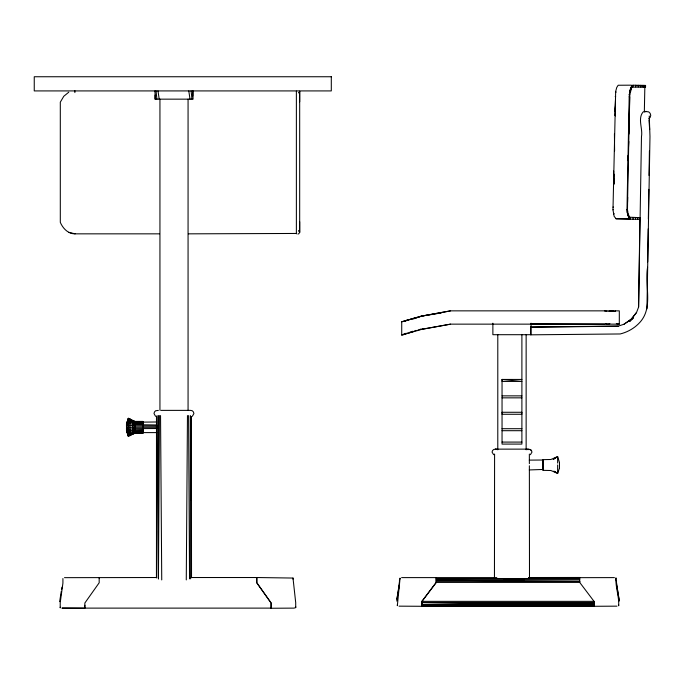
<?xml version="1.0" encoding="UTF-8"?>
<svg xmlns="http://www.w3.org/2000/svg" width="685" height="685" viewBox="0 0 685 685"><rect width="100%" height="100%" fill="white"/><g stroke="black" fill="none" stroke-linecap="round" stroke-linejoin="round"><path stroke-width="1.03" d="M59.655 601.627L61.273 591.335M60.22 607.235L60.22 607.723L60.22 602.646L62.917 583.132L62.917 578.542M157.73 426.079L135.073 425.95L128.343 425.239L126.494 426.498L126.494 423.818L128.343 418.321L135.073 421.412L142.814 421.412L143.139 432.603L142.814 433.177L135.073 433.177L128.343 436.268L126.494 430.771L126.494 428.091L128.343 429.349L135.073 428.647L157.73 428.51M126.494 430.771L126.494 430.009L128.343 434.299L128.343 436.268L128.343 418.321L128.343 420.29L126.494 424.58L126.494 423.818M143.139 432.064L142.814 432.577L135.073 432.577L129.919 434.812L129.919 435.669L129.919 418.929L129.919 419.777L135.073 422.011L142.814 422.011L143.139 422.525M132.796 433.211L132.796 433.879L132.796 420.71L135.073 421.575L142.814 421.575L143.139 422.123L156.685 421.986M135.073 432.577L135.073 433.177L135.073 421.575M142.814 432.577L142.814 433.177L142.814 421.575M156.523 530.815L156.48 577.772L156.48 416.626M295.706 607.604L295.706 602.646L293 578.054L256.738 577.524L256.738 582.781L271.063 602.997L271.063 608.254L294.002 608.117L295.706 607.604L295.706 606.645M190.798 577.524L256.849 577.524L256.849 582.781L271.166 602.997L271.166 608.117L61.915 608.117L84.863 608.254L84.863 605.309M271.063 608.254L271.063 607.723M188.392 233.842L296.374 233.457M296.374 91.088L296.374 233.842M297.906 234.013L298.797 233.782L299.679 232.283L299.679 91.293L298.977 92.946M397.351 604.769L397.351 605.677L400.057 578.089L400.057 578.988M421.892 606.285L421.892 605.78L594.023 606.285L421.892 606.285L421.892 601.353L436.208 582.404L436.208 577.977M399.055 606.156L421.994 606.285L421.994 605.78M436.319 577.609L436.319 582.404L421.994 601.353L421.994 606.285M492.875 323.192L492.875 334.7L531.063 334.7L531.063 323.192M494.45 577.583L494.587 454.061M497.789 449.797L497.798 334.7M521.893 334.7L521.893 444.085L502.045 444.085L502.045 379.439L521.893 379.439M526.14 449.797L526.14 334.7M529.282 469.944L542.837 469.473M542.828 466.142L542.837 460.02L529.282 460.123M543.154 470.364L543.154 459.635L550.894 459.489L557.633 456.587L559.474 462.461L559.474 468.172L557.633 473.412L550.894 470.509L543.154 470.364L543.154 469.302M557.633 472.556L557.633 473.412L554.961 471.691M557.633 463.069L557.633 456.587L553.172 459.455L556.049 457.366M616.971 606.156L594.023 606.285L594.023 605.78M594.023 604.435L421.892 604.435L507.953 603.519L594.023 603.519L594.023 605.197L421.892 605.197M615.969 578.089C615.361 586.874 619.257 596.558 618.666 605.78L618.666 604.769M157.028 415.555L158.44 578.842L159.417 415.555M632.983 85.197L632.974 86.875L630.919 87.868L632.272 87.141L632.195 85.497L632.983 85.197L645.578 85.428L645.544 87.098L631.561 87.123M186.269 579.912L187.467 415.555M613.589 183.743L613.674 171.027M190.764 440.104L190.969 416.626L190.987 499.87M630.08 320.785L636.545 312.463L638.6 307.077L639.927 218.481M624.001 324.219L632.949 318.114L624.001 324.219L618.247 326.146L530.627 327.361L530.627 334.828L620.19 333.963C627.803 332.088 634.738 328.081 639.987 322.241C653.558 307.205 644.388 285.166 647.59 267.261M647.676 261.927L648.198 228.833M648.344 219.226L648.815 189.343M649.029 175.463L649.423 150.905M638.6 307.077L641.477 136.632C642.967 128.831 637.444 118.642 643.087 111.972L645.193 111.39M646.94 308.901L649.979 136.529L649.252 116.013M615.464 107.28L615.301 115.756M628.941 134.08L629.806 94.564L631.63 87.885L631.45 86.37L632.195 85.497M633.06 219.217L633.094 217.539M639.396 217.659L639.362 219.328L616.217 218.917L614.128 216.306L612.981 209.824L615.661 91.465L616.74 87.492L618.161 85.248L631.407 85.171M613.906 184.428L614.102 174.161M614.591 150.837L614.428 133.815M631.45 86.37L629.678 91.713L629.19 96.859L626.989 210.072L627.614 214.722L629.489 218.84L630.26 219.166L630.32 217.496L628.924 217.188L640.09 217.667M627.546 202.289L629.669 96.962L629.19 96.859M635.74 86.926L635.774 85.248M638.189 86.969L638.223 85.291M635.509 219.26L635.543 217.59M637.607 219.294L637.641 217.624M640.295 87.004L640.329 85.334M642.042 87.038L642.076 85.36M643.446 87.064L643.48 85.385M644.491 87.081L644.534 85.402M644.345 111.509L644.842 87.089M645.193 87.089L645.227 85.419M627.657 197.186L627.477 209.696L628.017 213.677L629.635 217.205L629.489 218.84L615.455 218.592M155.127 95.035L154.913 99.154L193.093 99.154L192.665 90.917M192.827 96.063L193.093 90.917M627.794 160.641L628.068 155.332M628.513 146.83L628.787 141.521M614.882 111.492L615.498 99.882M396.786 601.079L399.492 581.745M628.779 217.95L629.018 216.434L628.316 216.426M61.633 589.263L61.992 587.191M396.786 599.161L399.492 584.596L399.492 580.272L399.492 583.731M615.413 311.521L615.601 310.853M126.494 423.912L128.343 418.561L132.796 420.881M126.494 424.169L128.343 419.237L129.919 419.777M627.614 214.722L628.017 213.677M613.606 214.473L614.008 213.437M143.139 432.466L142.814 433.023L135.073 433.023L128.343 436.037L126.494 430.677M627.22 212.538L627.674 211.811L626.963 211.793M143.139 431.439L135.073 431.884L128.343 434.299M126.494 425.77L128.343 423.347L135.073 424.709L156.685 424.965M636.545 312.463L629.412 321.59L633.317 317.224L629.078 321.197L632.212 318.782M630.08 320.88L633.317 317.224M143.139 430.617L135.073 430.976L128.343 432.911L126.494 429.469L126.494 425.12L128.343 421.686L135.073 423.621L143.139 423.972M192.331 416.326L193.898 413.56L193.435 411.968L192.331 410.794L190.576 410.375L160.932 410.375M648.781 118.779L650.228 117.289L650.75 115.285L650.133 113.308L648.721 111.878L644.773 111.39M530.404 454.712L531.962 452.126L531.509 450.627L530.404 449.54L528.169 449.137L495.392 449.137L493.637 449.54L492.532 450.627L492.07 452.126L493.637 454.712M298.797 92.8L299.448 92.158M143.139 429.632L135.073 429.88L128.343 431.242L126.494 428.827M626.989 210.072L627.477 209.696L626.766 209.678M629.078 321.197L632.983 318.165M612.981 209.824L613.469 209.447M403.662 334.708L406.025 333.27M68.757 92.21L63.791 96.268L60.306 102.168L60.306 222.368C62.9 228.405 68.098 233.962 75.127 233.842L159.528 233.842M412.567 331.257L408.868 333.047L406.976 333.193M413.475 318.91L421.652 316.093L450.559 310.853L619.308 310.853L619.308 324.142L450.559 324.142L419.759 329.631M416.052 330.384L412.593 331.917L409.784 332.268M416.942 330.667L420.693 329.108M421.652 329.382L423.621 328.612M129.919 434.812L128.343 435.36L126.494 430.42M408.868 319.758L404.304 321.214L421.652 316.093L437.15 313.644M526.893 449.54L530.241 449.54L531.509 450.627M450.559 324.142L421.164 329.485L401.727 335.076L401.727 321.796L421.164 316.205L450.559 310.853M401.727 335.076L407.104 333.441M401.727 321.796L407.104 320.152M409.878 319.458L416.942 317.378M526.799 449.54L528.169 449.137M644.474 111.972L646.58 111.39M611.782 311.298L613.46 310.853L609.753 311.298M609.89 323.697L607.869 324.142L605.275 323.645M612.938 207.135L613.426 207.05M439.213 313.319L441.286 312.994M608.845 311.384L612.638 310.853M412.593 318.636L414.339 318.397M530.627 326.856L618.247 326.146M64.484 577.66L156.711 577.524M528.683 577.738L614.402 577.609M502.045 381.434L521.893 381.434L502.045 379.439L502.045 380.432M502.045 395.861L521.893 395.861M502.045 397.848L521.893 397.848M158.355 410.375L155.564 410.794L154.468 411.968L154.005 413.56L155.564 416.326M502.045 414.271L521.893 414.271M126.494 427.294L157.73 427.294M502.045 428.699L521.893 428.699M502.045 430.694L521.893 430.694M143.139 432.603L156.685 432.603M502.045 442.09L521.893 442.09M401.615 577.609L496.796 577.609M528.683 577.524L579.707 577.472L579.707 582.404L594.023 601.353L594.023 606.285M436.208 578.56L579.707 578.56M436.208 579.322L579.707 579.322M503.646 579.715L524.231 579.715M436.208 581.274L579.707 581.274L579.707 582.404L436.208 582.404M421.892 601.353L594.023 601.353L594.023 602.483L421.892 602.483L507.953 603.519M421.892 606.156L594.023 606.156L544.84 605.882M530.687 323.825L604.427 324.142M436.208 580.238L579.707 581.274M630.328 89.041L631.031 89.059L630.757 87.74M629.806 90.591L630.517 90.608L630.157 89.547M629.104 94.556L629.806 94.564L629.344 94.179M627.768 215.227L628.47 215.244M614.513 311.384L610.917 310.853L612.63 311.298M616.354 323.645L619.308 324.142M604.427 310.853L607.03 311.35M497.456 449.54L495.392 449.137L497.147 449.54M75.127 233.842L68.757 232.326M615.181 96.611L615.669 96.713M128.343 420.29L135.073 422.705L143.139 423.15M403.645 334.049L404.304 334.503M553.891 471.066L556.049 472.633M298.797 230.776L299.679 232.283L299.679 221.726M615.661 91.465L616.089 92.21M629.678 91.713L630.097 92.458M298.977 230.631L299.679 232.283M615.969 579.724L616.534 581.745M616.534 584.596L619.231 600.077M616.534 582.678L617.279 587.79M617.579 589.836L619.231 601.079M188.795 90.917L190.01 99.154M157.995 90.917L159.211 99.154M191.089 90.917L191.98 99.154M156.026 90.917L156.916 99.154M649.02 120.123L649.663 129.576M154.913 90.917L155.341 99.154M160.538 415.555L161.737 579.912M188.589 415.555L189.548 578.842M614.025 178.477L614.051 183.768M529.351 454.061L529.359 463.642M529.368 465.774L529.488 577.583M191.389 416.626L191.526 577.772M99.179 578.054L99.179 577.524L99.179 582.781L84.863 602.997L84.863 606.285M615.969 577.977L615.969 578.988M559.474 462.461L559.474 464.25M559.474 464.995L559.474 468.172M557.633 464.995L557.633 473.189M542.828 460.02L542.837 460.526M542.828 463.856L542.837 469.841M521.893 413.278L521.893 412.276L502.045 412.276L502.045 413.278M299.679 91.293L299.679 101.842M293 578.054L293 579.133M190.37 415.555L190.37 578.842M188.067 99.154L188.067 410.212M159.939 99.154L159.939 410.212M158.449 415.555L158.449 578.842M156.617 416.626L156.617 577.772M84.863 607.098L84.863 607.723M74.87 90.694L74.87 92.586M615.481 106.261L615.293 115.799L615.472 106.261M331.3 76.746L34.25 76.746L34.25 90.917L331.3 90.917L331.3 76.746"/></g></svg>
